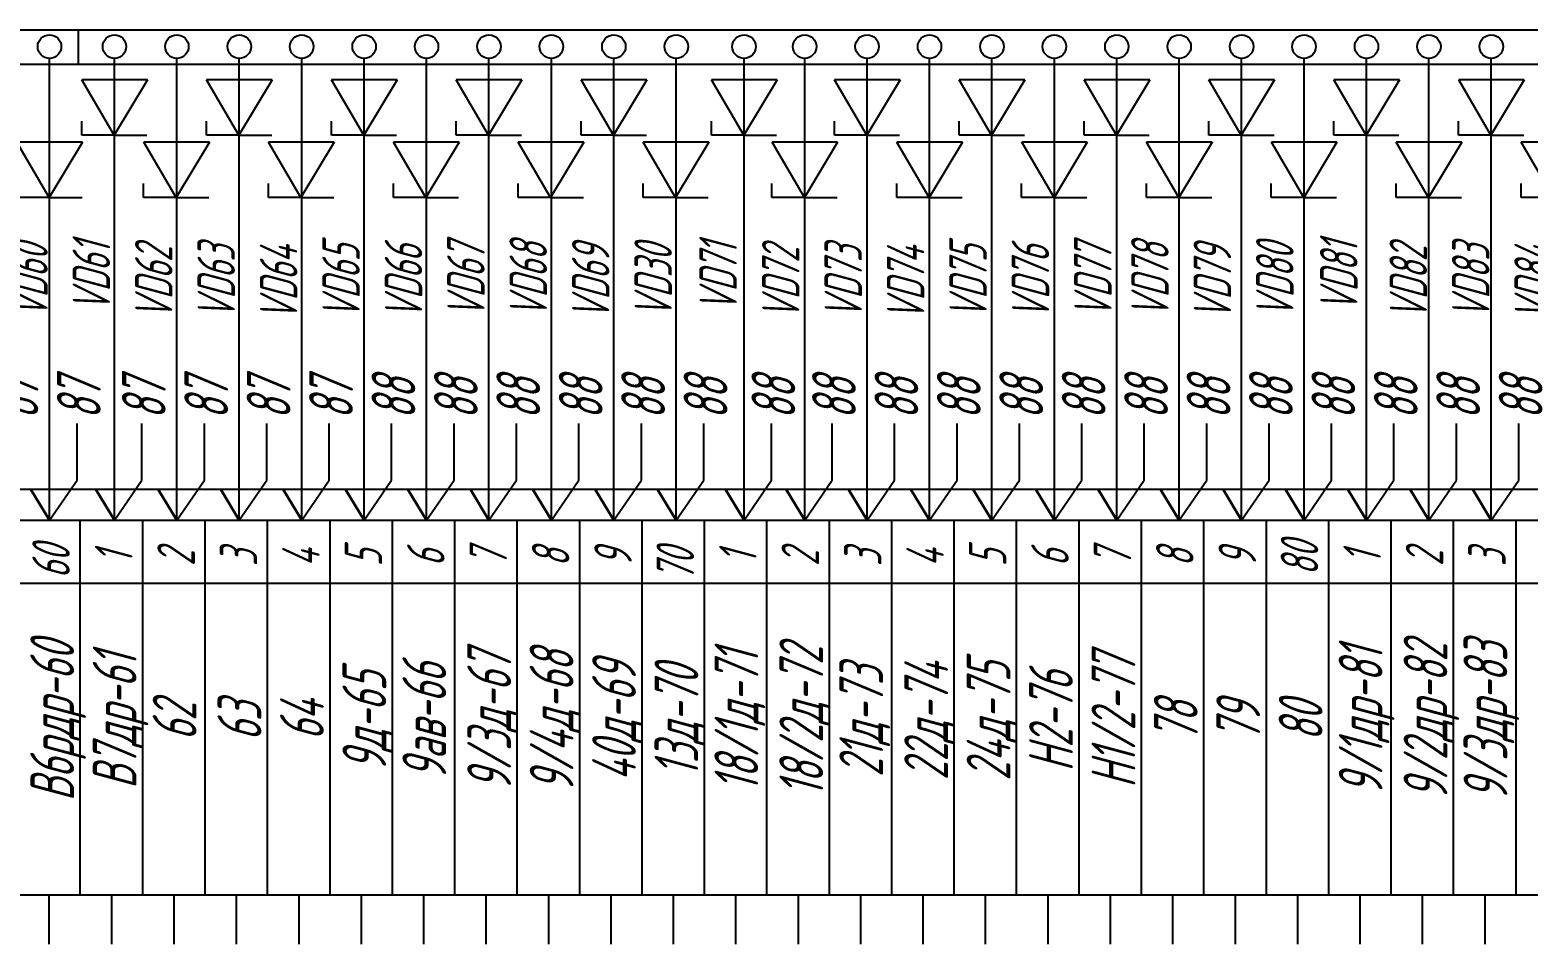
# Model space of a CAD drawing. Header units: millimetres. Extents: x -680 to 9204, y -4430 to 7779.
# Drawn here: x 3771 to 3891, y -177.6 to -104.3 of the extents above; entities that cross this region are included whole.
import ezdxf
from ezdxf.enums import TextEntityAlignment as Align

# ---------------------------------------------------------------- set-up
doc = ezdxf.new("R2010")
doc.units = ezdxf.units.MM
doc.layers.get('Defpoints').update_dxf_attribs({"color": 33})
doc.layers.add('ТЕКСТ', color=2, linetype='Continuous')
doc.styles.add('Simplex', font='simplex.shx', dxfattribs={"width": 0.7, "oblique": 15})

msp = doc.modelspace()

# ---------------------------------------------------------------- linework, layer by layer
for p, q in [((3621.128, -104.345), (3775.524, -104.345)), ((3771.627, -104.345), (4115.88, -104.345)), ((3772.528, -143.622), (3772.528, -106.619)), ((3777.731, -143.622), (3777.731, -106.619)), ((3782.731, -143.622), (3782.731, -106.619)), ((3787.731, -143.622), (3787.731, -106.619)), ((3792.731, -143.622), (3792.731, -106.619)), ((3797.731, -143.622), (3797.731, -106.619)), ((3802.731, -143.622), (3802.731, -106.619)), ((3807.731, -143.622), (3807.731, -106.619)), ((3812.731, -143.622), (3812.731, -106.619)), ((3817.731, -143.622), (3817.731, -106.619)), ((3822.731, -143.622), (3822.731, -106.619)), ((3828.163, -143.622), (3828.163, -106.619)), ((3833.018, -143.622), (3833.018, -106.619)), ((3838.018, -143.622), (3838.018, -106.619)), ((3843.018, -143.622), (3843.018, -106.619)), ((3848.018, -143.622), (3848.018, -106.619)), ((3853.018, -143.622), (3853.018, -106.619)), ((3858.018, -143.622), (3858.018, -106.619)), ((3863.018, -143.622), (3863.018, -106.619)), ((3868.018, -143.622), (3868.018, -106.619)), ((3873.018, -143.622), (3873.018, -106.619)), ((3878.018, -143.622), (3878.018, -106.619)), ((3883.018, -143.622), (3883.018, -106.619)), ((3888.018, -143.622), (3888.018, -106.619)), ((3775.567, -107.125), (3621.128, -107.125)), ((4115.88, -107.125), (3771.627, -107.125)), ((4111.527, -141.166), (3468.445, -141.166))]:
    msp.add_line(p, q)
at = {"lineweight": -3}
msp.add_line((3774.861, -107.125), (3774.861, -104.345), dxfattribs=at)
at = {"color": 6}
for p, q in [((3780.37, -108.351), (3775.116, -108.351)), ((3777.705, -112.777), (3775.116, -108.351)), ((3780.37, -108.351), (3777.705, -112.777)), ((3790.37, -108.351), (3785.116, -108.351)), ((3787.705, -112.777), (3785.116, -108.351)), ((3790.37, -108.351), (3787.705, -112.777)), ((3800.37, -108.351), (3795.116, -108.351)), ((3797.705, -112.777), (3795.116, -108.351)), ((3800.37, -108.351), (3797.705, -112.777)), ((3810.37, -108.351), (3805.116, -108.351)), ((3807.705, -112.777), (3805.116, -108.351)), ((3810.37, -108.351), (3807.705, -112.777)), ((3820.37, -108.351), (3815.116, -108.351)), ((3817.705, -112.777), (3815.116, -108.351)), ((3820.37, -108.351), (3817.705, -112.777)), ((3830.802, -108.351), (3825.548, -108.351)), ((3828.137, -112.777), (3825.548, -108.351)), ((3830.802, -108.351), (3828.137, -112.777)), ((3840.657, -108.351), (3835.403, -108.351)), ((3837.992, -112.777), (3835.403, -108.351)), ((3840.657, -108.351), (3837.992, -112.777)), ((3850.657, -108.351), (3845.403, -108.351)), ((3847.992, -112.777), (3845.403, -108.351)), ((3850.657, -108.351), (3847.992, -112.777)), ((3860.657, -108.351), (3855.403, -108.351)), ((3857.992, -112.777), (3855.403, -108.351)), ((3860.657, -108.351), (3857.992, -112.777)), ((3870.657, -108.351), (3865.403, -108.351)), ((3867.992, -112.777), (3865.403, -108.351)), ((3870.657, -108.351), (3867.992, -112.777)), ((3880.657, -108.351), (3875.403, -108.351)), ((3877.992, -112.777), (3875.403, -108.351)), ((3880.657, -108.351), (3877.992, -112.777)), ((3890.657, -108.351), (3885.403, -108.351)), ((3887.992, -112.777), (3885.403, -108.351)), ((3890.657, -108.351), (3887.992, -112.777)), ((3775.11, -112.777), (3775.11, -111.655)), ((3777.705, -112.777), (3775.11, -112.777)), ((3777.705, -112.777), (3780.336, -112.777)), ((3785.11, -112.777), (3785.11, -111.655)), ((3787.705, -112.777), (3785.11, -112.777)), ((3787.705, -112.777), (3790.336, -112.777)), ((3795.11, -112.777), (3795.11, -111.655)), ((3797.705, -112.777), (3795.11, -112.777)), ((3797.705, -112.777), (3800.336, -112.777)), ((3805.11, -112.777), (3805.11, -111.655)), ((3807.705, -112.777), (3805.11, -112.777)), ((3807.705, -112.777), (3810.336, -112.777)), ((3815.11, -112.777), (3815.11, -111.655)), ((3817.705, -112.777), (3815.11, -112.777)), ((3817.705, -112.777), (3820.336, -112.777)), ((3825.542, -112.777), (3825.542, -111.655)), ((3828.137, -112.777), (3825.542, -112.777)), ((3828.137, -112.777), (3830.768, -112.777)), ((3835.397, -112.777), (3835.397, -111.655)), ((3837.992, -112.777), (3835.397, -112.777)), ((3837.992, -112.777), (3840.623, -112.777)), ((3845.397, -112.777), (3845.397, -111.655)), ((3847.992, -112.777), (3845.397, -112.777)), ((3847.992, -112.777), (3850.623, -112.777)), ((3855.397, -112.777), (3855.397, -111.655)), ((3857.992, -112.777), (3855.397, -112.777)), ((3857.992, -112.777), (3860.623, -112.777)), ((3865.397, -112.777), (3865.397, -111.655)), ((3867.992, -112.777), (3865.397, -112.777)), ((3867.992, -112.777), (3870.623, -112.777)), ((3875.397, -112.777), (3875.397, -111.655)), ((3877.992, -112.777), (3875.397, -112.777)), ((3877.992, -112.777), (3880.623, -112.777)), ((3885.397, -112.777), (3885.397, -111.655)), ((3887.992, -112.777), (3885.397, -112.777)), ((3887.992, -112.777), (3890.623, -112.777)), ((3775.168, -113.337), (3769.913, -113.337)), ((3772.502, -117.762), (3769.913, -113.337)), ((3775.168, -113.337), (3772.502, -117.762)), ((3785.332, -113.337), (3780.077, -113.337)), ((3782.666, -117.762), (3780.077, -113.337)), ((3785.332, -113.337), (3782.666, -117.762)), ((3795.332, -113.337), (3790.077, -113.337)), ((3792.666, -117.762), (3790.077, -113.337)), ((3795.332, -113.337), (3792.666, -117.762)), ((3805.332, -113.337), (3800.077, -113.337)), ((3802.666, -117.762), (3800.077, -113.337)), ((3805.332, -113.337), (3802.666, -117.762)), ((3815.332, -113.337), (3810.077, -113.337)), ((3812.666, -117.762), (3810.077, -113.337)), ((3815.332, -113.337), (3812.666, -117.762)), ((3825.332, -113.337), (3820.077, -113.337)), ((3822.666, -117.762), (3820.077, -113.337)), ((3825.332, -113.337), (3822.666, -117.762)), ((3835.657, -113.337), (3830.403, -113.337)), ((3832.992, -117.762), (3830.403, -113.337)), ((3835.657, -113.337), (3832.992, -117.762)), ((3845.657, -113.337), (3840.403, -113.337)), ((3842.992, -117.762), (3840.403, -113.337)), ((3845.657, -113.337), (3842.992, -117.762)), ((3855.657, -113.337), (3850.403, -113.337)), ((3852.992, -117.762), (3850.403, -113.337)), ((3855.657, -113.337), (3852.992, -117.762)), ((3865.657, -113.337), (3860.403, -113.337)), ((3862.992, -117.762), (3860.403, -113.337)), ((3865.657, -113.337), (3862.992, -117.762)), ((3875.657, -113.337), (3870.403, -113.337)), ((3872.992, -117.762), (3870.403, -113.337)), ((3875.657, -113.337), (3872.992, -117.762)), ((3885.657, -113.337), (3880.403, -113.337)), ((3882.992, -117.762), (3880.403, -113.337)), ((3885.657, -113.337), (3882.992, -117.762)), ((3895.657, -113.337), (3890.403, -113.337)), ((3892.992, -117.762), (3890.403, -113.337)), ((3780.071, -117.762), (3780.071, -116.641)), ((3790.071, -117.762), (3790.071, -116.641)), ((3800.071, -117.762), (3800.071, -116.641)), ((3810.071, -117.762), (3810.071, -116.641)), ((3820.071, -117.762), (3820.071, -116.641)), ((3830.397, -117.762), (3830.397, -116.641)), ((3840.397, -117.762), (3840.397, -116.641)), ((3850.397, -117.762), (3850.397, -116.641)), ((3860.397, -117.762), (3860.397, -116.641)), ((3870.397, -117.762), (3870.397, -116.641)), ((3880.397, -117.762), (3880.397, -116.641)), ((3890.397, -117.762), (3890.397, -116.641)), ((3772.502, -117.762), (3769.907, -117.762)), ((3772.502, -117.762), (3775.134, -117.762)), ((3782.666, -117.762), (3780.071, -117.762)), ((3782.666, -117.762), (3785.297, -117.762)), ((3792.666, -117.762), (3790.071, -117.762)), ((3792.666, -117.762), (3795.297, -117.762)), ((3802.666, -117.762), (3800.071, -117.762)), ((3802.666, -117.762), (3805.297, -117.762)), ((3812.666, -117.762), (3810.071, -117.762)), ((3812.666, -117.762), (3815.297, -117.762)), ((3822.666, -117.762), (3820.071, -117.762)), ((3822.666, -117.762), (3825.297, -117.762)), ((3832.992, -117.762), (3830.397, -117.762)), ((3832.992, -117.762), (3835.623, -117.762)), ((3842.992, -117.762), (3840.397, -117.762)), ((3842.992, -117.762), (3845.623, -117.762)), ((3852.992, -117.762), (3850.397, -117.762)), ((3852.992, -117.762), (3855.623, -117.762)), ((3862.992, -117.762), (3860.397, -117.762)), ((3862.992, -117.762), (3865.623, -117.762)), ((3872.992, -117.762), (3870.397, -117.762)), ((3872.992, -117.762), (3875.623, -117.762)), ((3882.992, -117.762), (3880.397, -117.762)), ((3882.992, -117.762), (3885.623, -117.762)), ((3892.992, -117.762), (3890.397, -117.762))]:
    msp.add_line(p, q, dxfattribs=at)
at = {"color": 3}
for p, q in [((3774.732, -140.401), (3774.732, -135.866)), ((3779.935, -140.401), (3779.935, -135.866)), ((3784.935, -140.401), (3784.935, -135.866)), ((3789.935, -140.401), (3789.935, -135.866)), ((3794.935, -140.401), (3794.935, -135.866)), ((3799.935, -140.401), (3799.935, -135.866)), ((3804.935, -140.401), (3804.935, -135.866)), ((3809.935, -140.401), (3809.935, -135.866)), ((3814.935, -140.401), (3814.935, -135.866)), ((3819.935, -140.401), (3819.935, -135.866)), ((3824.935, -140.401), (3824.935, -135.866)), ((3830.367, -140.401), (3830.367, -135.866)), ((3835.222, -140.401), (3835.222, -135.866)), ((3840.222, -140.401), (3840.222, -135.866)), ((3845.222, -140.401), (3845.222, -135.866)), ((3850.222, -140.401), (3850.222, -135.866)), ((3855.222, -140.401), (3855.222, -135.866)), ((3860.222, -140.401), (3860.222, -135.866)), ((3865.222, -140.401), (3865.222, -135.866)), ((3870.222, -140.401), (3870.222, -135.866)), ((3875.222, -140.401), (3875.222, -135.866)), ((3880.222, -140.401), (3880.222, -135.866)), ((3885.222, -140.401), (3885.222, -135.866)), ((3890.222, -140.401), (3890.222, -135.866)), ((3772.528, -143.621), (3774.732, -140.401)), ((3777.731, -143.621), (3779.935, -140.401)), ((3782.731, -143.621), (3784.935, -140.401)), ((3787.731, -143.621), (3789.935, -140.401)), ((3792.731, -143.621), (3794.935, -140.401)), ((3797.731, -143.621), (3799.935, -140.401)), ((3802.731, -143.621), (3804.935, -140.401)), ((3807.731, -143.621), (3809.935, -140.401)), ((3812.731, -143.621), (3814.935, -140.401)), ((3817.731, -143.621), (3819.935, -140.401)), ((3822.731, -143.621), (3824.935, -140.401)), ((3828.163, -143.621), (3830.367, -140.401)), ((3833.018, -143.621), (3835.222, -140.401)), ((3838.018, -143.621), (3840.222, -140.401)), ((3843.018, -143.621), (3845.222, -140.401)), ((3848.018, -143.621), (3850.222, -140.401)), ((3853.018, -143.621), (3855.222, -140.401)), ((3858.018, -143.621), (3860.222, -140.401)), ((3863.018, -143.621), (3865.222, -140.401)), ((3868.018, -143.621), (3870.222, -140.401)), ((3873.018, -143.621), (3875.222, -140.401)), ((3878.018, -143.621), (3880.222, -140.401)), ((3883.018, -143.621), (3885.222, -140.401)), ((3888.018, -143.621), (3890.222, -140.401)), ((3772.488, -173.621), (3772.488, -177.561)), ((3777.488, -173.621), (3777.488, -177.561)), ((3782.488, -173.621), (3782.488, -177.561)), ((3787.488, -173.621), (3787.488, -177.561)), ((3792.488, -173.621), (3792.488, -177.561)), ((3797.488, -173.621), (3797.488, -177.561)), ((3802.488, -173.621), (3802.488, -177.561)), ((3807.488, -173.621), (3807.488, -177.561)), ((3812.488, -173.621), (3812.488, -177.561)), ((3817.488, -173.621), (3817.488, -177.561)), ((3822.488, -173.621), (3822.488, -177.561)), ((3827.488, -173.621), (3827.488, -177.561)), ((3832.488, -173.621), (3832.488, -177.561)), ((3837.488, -173.621), (3837.488, -177.561)), ((3842.488, -173.621), (3842.488, -177.561)), ((3847.488, -173.621), (3847.488, -177.561)), ((3852.488, -173.621), (3852.488, -177.561)), ((3857.488, -173.621), (3857.488, -177.561)), ((3862.488, -173.621), (3862.488, -177.561)), ((3867.488, -173.621), (3867.488, -177.561)), ((3872.488, -173.621), (3872.488, -177.561)), ((3877.488, -173.621), (3877.488, -177.561)), ((3882.488, -173.621), (3882.488, -177.561)), ((3887.488, -173.621), (3887.488, -177.561))]:
    msp.add_line(p, q, dxfattribs=at)
at = {"color": 1, "lineweight": 40}
for p, q in [((3771.038, -141.166), (3772.528, -143.621)), ((3776.24, -141.166), (3777.731, -143.621)), ((3781.24, -141.166), (3782.731, -143.621)), ((3786.24, -141.166), (3787.731, -143.621)), ((3791.24, -141.166), (3792.731, -143.621)), ((3796.24, -141.166), (3797.731, -143.621)), ((3801.24, -141.166), (3802.731, -143.621)), ((3806.24, -141.166), (3807.731, -143.621)), ((3811.24, -141.166), (3812.731, -143.621)), ((3816.24, -141.166), (3817.731, -143.621)), ((3821.24, -141.166), (3822.731, -143.621)), ((3826.672, -141.166), (3828.163, -143.621)), ((3831.527, -141.166), (3833.018, -143.621)), ((3836.527, -141.166), (3838.018, -143.621)), ((3841.527, -141.166), (3843.018, -143.621)), ((3846.527, -141.166), (3848.018, -143.621)), ((3851.527, -141.166), (3853.018, -143.621)), ((3856.527, -141.166), (3858.018, -143.621)), ((3861.527, -141.166), (3863.018, -143.621)), ((3866.527, -141.166), (3868.018, -143.621)), ((3871.527, -141.166), (3873.018, -143.621)), ((3876.527, -141.166), (3878.018, -143.621)), ((3881.527, -141.166), (3883.018, -143.621)), ((3886.527, -141.166), (3888.018, -143.621))]:
    msp.add_line(p, q, dxfattribs=at)
at = {"color": 2}
for p, q in [((3469.998, -143.621), (4129.998, -143.621)), ((3774.998, -173.621), (3774.998, -143.621)), ((3779.998, -173.621), (3779.998, -143.621)), ((3784.998, -173.621), (3784.998, -143.621)), ((3789.998, -173.621), (3789.998, -143.621)), ((3794.998, -173.621), (3794.998, -143.621)), ((3799.998, -173.621), (3799.998, -143.621)), ((3804.998, -173.621), (3804.998, -143.621)), ((3809.998, -173.621), (3809.998, -143.621)), ((3814.998, -173.621), (3814.998, -143.621)), ((3819.998, -173.621), (3819.998, -143.621)), ((3824.998, -173.621), (3824.998, -143.621)), ((3829.998, -173.621), (3829.998, -143.621)), ((3834.998, -173.621), (3834.998, -143.621)), ((3839.998, -173.621), (3839.998, -143.621)), ((3844.998, -173.621), (3844.998, -143.621)), ((3849.998, -173.621), (3849.998, -143.621)), ((3854.998, -173.621), (3854.998, -143.621)), ((3859.998, -173.621), (3859.998, -143.621)), ((3864.998, -173.621), (3864.998, -143.621)), ((3869.998, -173.621), (3869.998, -143.621)), ((3874.998, -173.621), (3874.998, -143.621)), ((3879.998, -173.621), (3879.998, -143.621)), ((3884.998, -173.621), (3884.998, -143.621)), ((3889.998, -173.621), (3889.998, -143.621)), ((3474.998, -148.653), (4124.998, -148.653)), ((3469.998, -173.621), (4129.998, -173.621))]:
    msp.add_line(p, q, dxfattribs=at)
for centre in [(3772.528, -105.677), (3777.731, -105.677), (3782.731, -105.677), (3787.731, -105.677), (3792.731, -105.677), (3797.731, -105.677), (3802.731, -105.677), (3807.731, -105.677), (3812.731, -105.677), (3817.731, -105.677), (3822.731, -105.677), (3828.163, -105.677), (3833.018, -105.677), (3838.018, -105.677), (3843.018, -105.677), (3848.018, -105.677), (3853.018, -105.677), (3858.018, -105.677), (3863.018, -105.677), (3868.018, -105.677), (3873.018, -105.677), (3878.018, -105.677), (3883.018, -105.677), (3888.018, -105.677)]:
    msp.add_circle(centre, 0.943)

# ---------------------------------------------------------------- texts
at = {"layer": 'Defpoints', "style": 'Simplex', "oblique": 15, "width": 0.6}
for s, p in [('9/3д-67', (3809.497, -159.731)), ('9/4д-68', (3814.497, -159.731)), ('9/1др-81', (3879.3, -159.731)), ('9/2др-82', (3884.497, -159.731)), ('9/3др-83', (3889.3, -159.731)), ('13д-70', (3824.497, -159.731)), ('24д-75', (3849.497, -159.731)), ('Н1/2-77', (3859.497, -159.731)), ('22д-74', (3844.497, -159.731)), ('62', (3784.3, -159.731)), ('63', (3789.497, -159.731)), ('64', (3794.497, -159.623)), ('78', (3864.497, -159.731)), ('79', (3869.497, -159.731)), ('80', (3874.497, -159.731))]:
    msp.add_text(s, height=3.5, rotation=90, dxfattribs=at).set_placement(p, align=Align.CENTER)
at = {"layer": 'ТЕКСТ', "style": 'Simplex', "oblique": 15, "width": 0.6}
for s, height, p in [('VD60', 3, (3772.38, -127.468)), ('VD61', 3, (3777.38, -126.986)), ('VD62', 3, (3782.38, -127.61)), ('VD63', 3, (3787.38, -127.566)), ('VD65', 3, (3797.38, -127.566)), ('VD66', 3, (3802.38, -127.585)), ('VD67', 3, (3807.38, -127.466)), ('VD68', 3, (3812.38, -127.466)), ('VD69', 3, (3817.38, -127.638)), ('VD30', 3, (3822.38, -127.468)), ('VD71', 3, (3827.582, -126.986)), ('VD72', 3, (3832.602, -127.61)), ('VD73', 3, (3837.602, -127.566)), ('VD75', 3, (3847.602, -127.566)), ('VD76', 3, (3852.602, -127.585)), ('VD77', 3, (3857.602, -127.466)), ('VD78', 3, (3862.176, -127.466)), ('VD79', 3, (3867.176, -127.638)), ('VD80', 3, (3872.176, -127.468)), ('VD81', 3, (3877.3, -126.986)), ('VD82', 3, (3882.869, -127.61)), ('VD83', 3, (3887.869, -127.566)), ('VD64', 3, (3792.38, -127.706)), ('VD74', 3, (3842.602, -127.706)), ('VD84', 3, (3892.869, -127.706)), ('87', 3.5, (3771.633, -135.542)), ('87', 3.5, (3776.633, -135.542)), ('87', 3.5, (3781.836, -135.542)), ('87', 3.5, (3786.836, -135.542)), ('87', 3.5, (3791.836, -135.542)), ('87', 3.5, (3796.836, -135.542)), ('88', 3.5, (3801.836, -135.542)), ('88', 3.5, (3806.836, -135.542)), ('88', 3.5, (3811.836, -135.542)), ('88', 3.5, (3816.836, -135.542)), ('88', 3.5, (3821.836, -135.542)), ('88', 3.5, (3826.836, -135.542)), ('88', 3.5, (3832.268, -135.542)), ('88', 3.5, (3837.123, -135.542)), ('88', 3.5, (3842.123, -135.542)), ('88', 3.5, (3847.123, -135.542)), ('88', 3.5, (3852.123, -135.542)), ('88', 3.5, (3857.123, -135.542)), ('88', 3.5, (3862.123, -135.542)), ('88', 3.5, (3867.123, -135.542)), ('88', 3.5, (3872.123, -135.542)), ('88', 3.5, (3877.123, -135.542)), ('88', 3.5, (3882.123, -135.542)), ('88', 3.5, (3887.123, -135.542)), ('88', 3.5, (3892.123, -135.542)), ('80', 3, (3874.155, -148.048)), ('60', 3, (3774.155, -148.289)), ('70', 3, (3824.155, -148.469))]:
    msp.add_text(s, height=height, rotation=90, dxfattribs=at).set_placement(p)
for s, height, p in [('1', 3, (3779.171, -146.64)), ('2', 3, (3784.171, -146.64)), ('3', 3, (3789.171, -146.64)), ('4', 3, (3794.171, -146.64)), ('5', 3, (3799.171, -146.64)), ('6', 3, (3804.171, -146.64)), ('7', 3, (3809.171, -146.64)), ('8', 3, (3814.171, -146.64)), ('9', 3, (3819.171, -146.64)), ('1', 3, (3829.171, -146.64)), ('2', 3, (3834.171, -146.64)), ('3', 3, (3839.171, -146.64)), ('4', 3, (3844.171, -146.64)), ('5', 3, (3849.171, -146.64)), ('6', 3, (3854.171, -146.64)), ('7', 3, (3859.171, -146.64)), ('8', 3, (3864.171, -146.64)), ('9', 3, (3869.171, -146.64)), ('1', 3, (3879.171, -146.64)), ('2', 3, (3884.171, -146.64)), ('3', 3, (3889.171, -146.64)), ('В6рдр-60', 3.5, (3774.497, -159.731)), ('18/1д-71', 3.5, (3829.3, -159.731)), ('18/2д-72', 3.5, (3834.497, -159.731)), ('В7др-61', 3.5, (3779.497, -159.731)), ('9ав-66', 3.5, (3804.3, -159.731)), ('40д-69', 3.5, (3819.497, -159.731)), ('21д-73', 3.5, (3839.3, -159.731)), ('9д-65', 3.5, (3799.497, -159.731)), ('Н2-76', 3.5, (3854.497, -159.731))]:
    msp.add_text(s, height=height, rotation=90, dxfattribs=at).set_placement(p, align=Align.CENTER)

doc.saveas('drawing.dxf')
